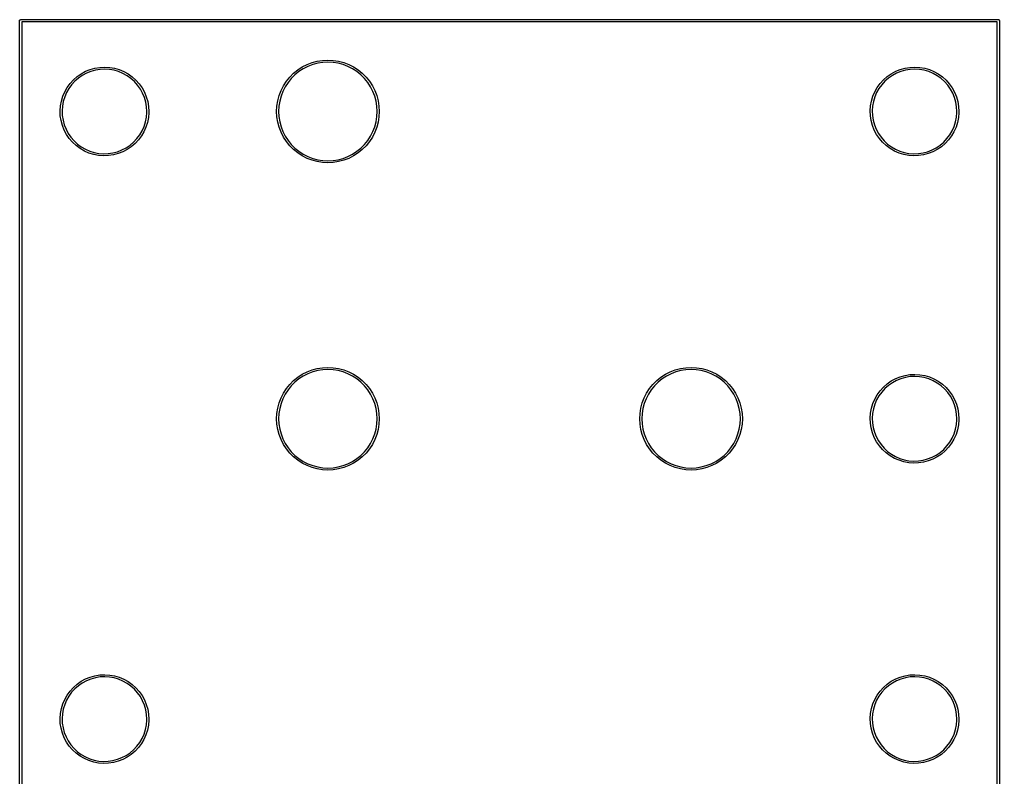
# Model space of a CAD drawing. Extents: x 0 to 70, y -100 to 0.
# Drawn here: x -0.1 to 70.1, y -54.2 to 0.1 of the extents above; entities that cross this region are included whole.
import ezdxf

# ---------------------------------------------------------------- set-up
doc = ezdxf.new("R2010")
doc.units = 0
doc.layers.add('BLACK', color=7, linetype='CONTINUOUS')

msp = doc.modelspace()

# ---------------------------------------------------------------- linework, layer by layer
at = {"layer": 'BLACK', "linetype": 'CONTINUOUS'}
for p, q in [((-0.075, 0), (-0.07328, 0.00974)), ((-0.075, -100), (-0.075, 0)), ((-0.07386, 0.01302), (-0.07219, 0.01591)), ((-0.07328, 0.00974), (-0.07386, 0.01302)), ((-0.07219, 0.01591), (-0.07048, 0.02565)), ((-0.07048, 0.02565), (-0.05795, 0.04058)), ((-0.05795, 0.04058), (-0.04821, 0.05745)), ((-0.04821, 0.05745), (-0.04185, 0.05977)), ((-0.04185, 0.05977), (-0.0375, 0.06495)), ((-0.0375, 0.06495), (-0.01831, 0.06834)), ((-0.01831, 0.06834), (0, 0.075)), ((0, 0.075), (70, 0.075)), ((70, 0.075), (70.0097, 0.07328)), ((70.0097, 0.07328), (70.013, 0.07386)), ((70.013, 0.07386), (70.0159, 0.07219)), ((70.0159, 0.07219), (70.0257, 0.07048)), ((70.0257, 0.07048), (70.0406, 0.05795)), ((70.0406, 0.05795), (70.0575, 0.04821)), ((70.0575, 0.04821), (70.0598, 0.04185)), ((70.0598, 0.04185), (70.065, 0.0375)), ((70.065, 0.0375), (70.0683, 0.01831)), ((70.0683, 0.01831), (70.075, 0)), ((70.075, 0), (70.075, -100)), ((0.075, -0.075), (0.075, -99.925)), ((69.925, -0.075), (0.075, -0.075)), ((69.925, -99.925), (69.925, -0.075)), ((4.64815, -3.62717), (4.97681, -3.49439)), ((4.97681, -3.49439), (5.31821, -3.39907)), ((5.31821, -3.39907), (5.66812, -3.34239)), ((5.6833, -3.48683), (5.3494, -3.54091)), ((5.66812, -3.34239), (6.02217, -3.32508)), ((6.02115, -3.47031), (5.6833, -3.48683)), ((6.35874, -3.49155), (6.02115, -3.47031)), ((6.02217, -3.32508), (6.37593, -3.34733)), ((6.69185, -3.55028), (6.35874, -3.49155)), ((6.37593, -3.34733), (6.72501, -3.40889)), ((6.72501, -3.40889), (7.06506, -3.50897)), ((19.8399, -3.52686), (20.1625, -3.31736)), ((20.2351, -3.44307), (19.9252, -3.6443)), ((20.1625, -3.31736), (20.5052, -3.14272)), ((20.5643, -3.27533), (20.2351, -3.44307)), ((20.5052, -3.14272), (20.8644, -3.00487)), ((20.9092, -3.14292), (20.5643, -3.27533)), ((20.8644, -3.00487), (21.2359, -2.90531)), ((21.2661, -3.0473), (20.9092, -3.14292)), ((21.2359, -2.90531), (21.6159, -2.84513)), ((21.631, -2.9895), (21.2661, -3.0473)), ((21.6159, -2.84513), (22, -2.825)), ((22, -2.97016), (21.631, -2.9895)), ((22, -2.825), (22.3841, -2.84513)), ((22.369, -2.9895), (22, -2.97016)), ((22.7339, -3.0473), (22.369, -2.9895)), ((22.3841, -2.84513), (22.7641, -2.90531)), ((23.0908, -3.14292), (22.7339, -3.0473)), ((22.7641, -2.90531), (23.1356, -3.00487)), ((23.4357, -3.27533), (23.0908, -3.14292)), ((23.1356, -3.00487), (23.4948, -3.14272)), ((23.7649, -3.44307), (23.4357, -3.27533)), ((23.4948, -3.14272), (23.8375, -3.31736)), ((24.0748, -3.6443), (23.7649, -3.44307)), ((23.8375, -3.31736), (24.1601, -3.52686)), ((62.6482, -3.62717), (62.9768, -3.49439)), ((62.9768, -3.49439), (63.3182, -3.39907)), ((63.3182, -3.39907), (63.6681, -3.34239)), ((63.6833, -3.48683), (63.3494, -3.54091)), ((63.6681, -3.34239), (64.0222, -3.32508)), ((64.0212, -3.47031), (63.6833, -3.48683)), ((64.3587, -3.49155), (64.0212, -3.47031)), ((64.0222, -3.32508), (64.3759, -3.34733)), ((64.6919, -3.55028), (64.3587, -3.49155)), ((64.3759, -3.34733), (64.725, -3.40889)), ((64.725, -3.40889), (65.0651, -3.50897)), ((3.77857, -4.23155), (4.04528, -3.99807)), ((4.13469, -4.11251), (3.88018, -4.33531)), ((4.04528, -3.99807), (4.33634, -3.79577)), ((4.41244, -3.91947), (4.13469, -4.11251)), ((4.33634, -3.79577), (4.64815, -3.62717)), ((4.70999, -3.75859), (4.41244, -3.91947)), ((5.02361, -3.63187), (4.70999, -3.75859)), ((5.3494, -3.54091), (5.02361, -3.63187)), ((7.01634, -3.64579), (6.69185, -3.55028)), ((7.32816, -3.77686), (7.01634, -3.64579)), ((7.06506, -3.50897), (7.39183, -3.64633)), ((7.62343, -3.94188), (7.32816, -3.77686)), ((7.39183, -3.64633), (7.70125, -3.81926)), ((7.89846, -4.13879), (7.62343, -3.94188)), ((7.70125, -3.81926), (7.98947, -4.0256)), ((8.14983, -4.36512), (7.89846, -4.13879)), ((7.98947, -4.0256), (8.25289, -4.26279)), ((19.0269, -4.33989), (19.2689, -4.04094)), ((19.3768, -4.13808), (19.1443, -4.42521)), ((19.2689, -4.04094), (19.5409, -3.76894)), ((19.6381, -3.87682), (19.3768, -4.13808)), ((19.5409, -3.76894), (19.8399, -3.52686)), ((19.9252, -3.6443), (19.6381, -3.87682)), ((24.3619, -3.87682), (24.0748, -3.6443)), ((24.1601, -3.52686), (24.4591, -3.76894)), ((24.6232, -4.13808), (24.3619, -3.87682)), ((24.4591, -3.76894), (24.7311, -4.04094)), ((24.8557, -4.42521), (24.6232, -4.13808)), ((24.7311, -4.04094), (24.9731, -4.33989)), ((61.7786, -4.23155), (62.0453, -3.99807)), ((62.1347, -4.11251), (61.8802, -4.33531)), ((62.0453, -3.99807), (62.3363, -3.79577)), ((62.4124, -3.91947), (62.1347, -4.11251)), ((62.3363, -3.79577), (62.6482, -3.62717)), ((62.71, -3.75859), (62.4124, -3.91947)), ((63.0236, -3.63187), (62.71, -3.75859)), ((63.3494, -3.54091), (63.0236, -3.63187)), ((65.0163, -3.64579), (64.6919, -3.55028)), ((65.3282, -3.77686), (65.0163, -3.64579)), ((65.0651, -3.50897), (65.3918, -3.64633)), ((65.6234, -3.94188), (65.3282, -3.77686)), ((65.3918, -3.64633), (65.7013, -3.81926)), ((65.8985, -4.13879), (65.6234, -3.94188)), ((65.7013, -3.81926), (65.9895, -4.0256)), ((66.1498, -4.36512), (65.8985, -4.13879)), ((65.9895, -4.0256), (66.2529, -4.26279)), ((3.15611, -5.08828), (3.3312, -4.78008)), ((3.45328, -4.85875), (3.2862, -5.15286)), ((3.3312, -4.78008), (3.53955, -4.49331)), ((3.6521, -4.5851), (3.45328, -4.85875)), ((3.53955, -4.49331), (3.77857, -4.23155)), ((3.88018, -4.33531), (3.6521, -4.5851)), ((8.37441, -4.61807), (8.14983, -4.36512)), ((8.25289, -4.26279), (8.48823, -4.52786)), ((8.56939, -4.89447), (8.37441, -4.61807)), ((8.48823, -4.52786), (8.69255, -4.81751)), ((8.73234, -5.19088), (8.56939, -4.89447)), ((8.69255, -4.81751), (8.86332, -5.12813)), ((18.6427, -5.00524), (18.8174, -4.6625)), ((18.9431, -4.73508), (18.7753, -5.06429)), ((18.8174, -4.6625), (19.0269, -4.33989)), ((19.1443, -4.42521), (18.9431, -4.73508)), ((25.0569, -4.73508), (24.8557, -4.42521)), ((24.9731, -4.33989), (25.1826, -4.6625)), ((25.2247, -5.06429), (25.0569, -4.73508)), ((25.1826, -4.6625), (25.3573, -5.00524)), ((61.1561, -5.08828), (61.3312, -4.78008)), ((61.4533, -4.85875), (61.2862, -5.15286)), ((61.3312, -4.78008), (61.5396, -4.49331)), ((61.6521, -4.5851), (61.4533, -4.85875)), ((61.5396, -4.49331), (61.7786, -4.23155)), ((61.8802, -4.33531), (61.6521, -4.5851)), ((66.3744, -4.61807), (66.1498, -4.36512)), ((66.2529, -4.26279), (66.4882, -4.52786)), ((66.5694, -4.89447), (66.3744, -4.61807)), ((66.4882, -4.52786), (66.6926, -4.81751)), ((66.7323, -5.19088), (66.5694, -4.89447)), ((66.6926, -4.81751), (66.8633, -5.12813)), ((2.91402, -5.75342), (3.01648, -5.41409)), ((3.01648, -5.41409), (3.15611, -5.08828)), ((3.15295, -5.46376), (3.05519, -5.78757)), ((3.2862, -5.15286), (3.15295, -5.46376)), ((8.86124, -5.50361), (8.73234, -5.19088)), ((8.95447, -5.82876), (8.86124, -5.50361)), ((8.86332, -5.12813), (8.9984, -5.45585)), ((8.9984, -5.45585), (9.0961, -5.79658)), ((18.4053, -5.73592), (18.5049, -5.36436)), ((18.5049, -5.36436), (18.6427, -5.00524)), ((18.6429, -5.40922), (18.5473, -5.7661)), ((18.7753, -5.06429), (18.6429, -5.40922)), ((25.3571, -5.40922), (25.2247, -5.06429)), ((25.4527, -5.7661), (25.3571, -5.40922)), ((25.3573, -5.00524), (25.4951, -5.36436)), ((25.4951, -5.36436), (25.5947, -5.73592)), ((60.914, -5.75342), (61.0165, -5.41409)), ((61.0165, -5.41409), (61.1561, -5.08828)), ((61.153, -5.46376), (61.0552, -5.78757)), ((61.2862, -5.15286), (61.153, -5.46376)), ((66.8612, -5.50361), (66.7323, -5.19088)), ((66.9545, -5.82876), (66.8612, -5.50361)), ((66.8633, -5.12813), (66.9984, -5.45585)), ((66.9984, -5.45585), (67.0961, -5.79658)), ((2.82531, -6.45567), (2.85004, -6.10207)), ((2.85004, -6.10207), (2.91402, -5.75342)), ((2.99412, -6.12027), (2.97053, -6.4577)), ((3.05519, -5.78757), (2.99412, -6.12027)), ((9.01088, -6.16227), (8.95447, -5.82876)), ((9.02977, -6.5), (9.01088, -6.16227)), ((9.0961, -5.79658), (9.15521, -6.14609)), ((9.15521, -6.14609), (9.175, -6.5)), ((18.325, -6.5), (18.3451, -6.11586)), ((18.3451, -6.11586), (18.4053, -5.73592)), ((18.4895, -6.13103), (18.4702, -6.5)), ((18.5473, -5.7661), (18.4895, -6.13103)), ((25.5105, -6.13103), (25.4527, -5.7661)), ((25.5298, -6.5), (25.5105, -6.13103)), ((25.5947, -5.73592), (25.6549, -6.11586)), ((25.6549, -6.11586), (25.675, -6.5)), ((60.8253, -6.45567), (60.85, -6.10207)), ((60.85, -6.10207), (60.914, -5.75342)), ((60.9941, -6.12027), (60.9705, -6.4577)), ((61.0552, -5.78757), (60.9941, -6.12027)), ((67.0109, -6.16227), (66.9545, -5.82876)), ((67.0298, -6.5), (67.0109, -6.16227)), ((67.0961, -5.79658), (67.1552, -6.14609)), ((67.1552, -6.14609), (67.175, -6.5)), ((2.82539, -6.4577), (2.82531, -6.45567)), ((2.84015, -6.80983), (2.82539, -6.4577)), ((2.89438, -7.16012), (2.84015, -6.80983)), ((2.97053, -6.4577), (2.98469, -6.79565)), ((2.98469, -6.79565), (3.03644, -7.12992)), ((8.93458, -7.25347), (9.00028, -6.92166)), ((9.00028, -6.92166), (9.02858, -6.5846)), ((9.02858, -6.5846), (9.02977, -6.5)), ((9.1441, -6.94187), (9.07525, -7.28959)), ((9.17376, -6.58865), (9.1441, -6.94187)), ((9.175, -6.5), (9.17376, -6.58865)), ((18.3451, -6.88414), (18.325, -6.5)), ((18.4053, -7.26408), (18.3451, -6.88414)), ((18.4702, -6.5), (18.4895, -6.86897)), ((18.4895, -6.86897), (18.5473, -7.23389)), ((25.4527, -7.23389), (25.5105, -6.86897)), ((25.5105, -6.86897), (25.5298, -6.5)), ((25.6549, -6.88414), (25.5947, -7.26408)), ((25.675, -6.5), (25.6549, -6.88414)), ((60.8254, -6.4577), (60.8253, -6.45567)), ((60.8402, -6.80983), (60.8254, -6.4577)), ((60.8944, -7.16012), (60.8402, -6.80983)), ((60.9705, -6.4577), (60.9847, -6.79565)), ((60.9847, -6.79565), (61.0364, -7.12992)), ((66.9346, -7.25347), (67.0003, -6.92166)), ((67.0003, -6.92166), (67.0286, -6.5846)), ((67.0286, -6.5846), (67.0298, -6.5)), ((67.1441, -6.94187), (67.0753, -7.28959)), ((67.1738, -6.58865), (67.1441, -6.94187)), ((67.175, -6.5), (67.1738, -6.58865)), ((2.98732, -7.50219), (2.89438, -7.16012)), ((3.11781, -7.83176), (2.98732, -7.50219)), ((3.03644, -7.12992), (3.12513, -7.45634)), ((3.12513, -7.45634), (3.24965, -7.77084)), ((8.69472, -7.8849), (8.8323, -7.57589)), ((8.96807, -7.62746), (8.8239, -7.95129)), ((8.8323, -7.57589), (8.93458, -7.25347)), ((9.07525, -7.28959), (8.96807, -7.62746)), ((18.5049, -7.63564), (18.4053, -7.26408)), ((18.6427, -7.99476), (18.5049, -7.63564)), ((18.5473, -7.23389), (18.6429, -7.59078)), ((18.6429, -7.59078), (18.7753, -7.93571)), ((25.2247, -7.93571), (25.3571, -7.59078)), ((25.3571, -7.59078), (25.4527, -7.23389)), ((25.4951, -7.63564), (25.3573, -7.99476)), ((25.5947, -7.26408), (25.4951, -7.63564)), ((60.9873, -7.50219), (60.8944, -7.16012)), ((61.1178, -7.83176), (60.9873, -7.50219)), ((61.0364, -7.12992), (61.1251, -7.45634)), ((61.1251, -7.45634), (61.2496, -7.77084)), ((66.6947, -7.8849), (66.8323, -7.57589)), ((66.9681, -7.62746), (66.8239, -7.95129)), ((66.8323, -7.57589), (66.9346, -7.25347)), ((67.0753, -7.28959), (66.9681, -7.62746)), ((3.28422, -8.14474), (3.11781, -7.83176)), ((3.24965, -7.77084), (3.40845, -8.0695)), ((3.48448, -8.43721), (3.28422, -8.14474)), ((3.40845, -8.0695), (3.59955, -8.3486)), ((3.59955, -8.3486), (3.82057, -8.60465)), ((8.32094, -8.4475), (8.52356, -8.17665)), ((8.64452, -8.25702), (8.43219, -8.54085)), ((8.52356, -8.17665), (8.69472, -7.8849)), ((8.8239, -7.95129), (8.64452, -8.25702)), ((18.8174, -8.3375), (18.6427, -7.99476)), ((18.7753, -7.93571), (18.9431, -8.26492)), ((19.0269, -8.66011), (18.8174, -8.3375)), ((18.9431, -8.26492), (19.1443, -8.57479)), ((24.8557, -8.57479), (25.0569, -8.26492)), ((25.1826, -8.3375), (24.9731, -8.66011)), ((25.0569, -8.26492), (25.2247, -7.93571)), ((25.3573, -7.99476), (25.1826, -8.3375)), ((61.2842, -8.14474), (61.1178, -7.83176)), ((61.2496, -7.77084), (61.4084, -8.0695)), ((61.4845, -8.43721), (61.2842, -8.14474)), ((61.4084, -8.0695), (61.5995, -8.3486)), ((61.5995, -8.3486), (61.8206, -8.60465)), ((66.3209, -8.4475), (66.5236, -8.17665)), ((66.6445, -8.25702), (66.4322, -8.54085)), ((66.5236, -8.17665), (66.6947, -7.8849)), ((66.8239, -7.95129), (66.6445, -8.25702)), ((3.7161, -8.70554), (3.48448, -8.43721)), ((3.97618, -8.94638), (3.7161, -8.70554)), ((3.82057, -8.60465), (4.06875, -8.83447)), ((4.26149, -9.15673), (3.97618, -8.94638)), ((4.06875, -8.83447), (4.34101, -9.0352)), ((4.34101, -9.0352), (4.63395, -9.20433)), ((7.25161, -9.25916), (7.55137, -9.10245)), ((7.55137, -9.10245), (7.83179, -8.9133)), ((7.9196, -9.02898), (7.62574, -9.2272)), ((7.83179, -8.9133), (8.08939, -8.69407)), ((8.18954, -8.79925), (7.9196, -9.02898)), ((8.08939, -8.69407), (8.32094, -8.4475)), ((8.43219, -8.54085), (8.18954, -8.79925)), ((19.2689, -8.95905), (19.0269, -8.66011)), ((19.1443, -8.57479), (19.3768, -8.86192)), ((19.5409, -9.23106), (19.2689, -8.95905)), ((19.3768, -8.86192), (19.6381, -9.12318)), ((24.3619, -9.12318), (24.6232, -8.86192)), ((24.7311, -8.95905), (24.4591, -9.23106)), ((24.6232, -8.86192), (24.8557, -8.57479)), ((24.9731, -8.66011), (24.7311, -8.95905)), ((61.7161, -8.70554), (61.4845, -8.43721)), ((61.9762, -8.94638), (61.7161, -8.70554)), ((61.8206, -8.60465), (62.0688, -8.83447)), ((62.2615, -9.15673), (61.9762, -8.94638)), ((62.0688, -8.83447), (62.341, -9.0352)), ((62.341, -9.0352), (62.6339, -9.20433)), ((65.2516, -9.25916), (65.5514, -9.10245)), ((65.5514, -9.10245), (65.8318, -8.9133)), ((65.9196, -9.02898), (65.6257, -9.2272)), ((65.8318, -8.9133), (66.0894, -8.69407)), ((66.1895, -8.79925), (65.9196, -9.02898)), ((66.0894, -8.69407), (66.3209, -8.4475)), ((66.4322, -8.54085), (66.1895, -8.79925)), ((4.56846, -9.33396), (4.26149, -9.15673)), ((4.89328, -9.47587), (4.56846, -9.33396)), ((4.63395, -9.20433), (4.94391, -9.33974)), ((5.2319, -9.58069), (4.89328, -9.47587)), ((4.94391, -9.33974), (5.26703, -9.43977)), ((5.58009, -9.64711), (5.2319, -9.58069)), ((5.26703, -9.43977), (5.59929, -9.50315)), ((5.93351, -9.6743), (5.58009, -9.64711)), ((5.59929, -9.50315), (5.93655, -9.5291)), ((6.28776, -9.66193), (5.93351, -9.6743)), ((5.93655, -9.5291), (6.2746, -9.5173)), ((6.2746, -9.5173), (6.60922, -9.46788)), ((6.63842, -9.61015), (6.28776, -9.66193)), ((6.60922, -9.46788), (6.93625, -9.38148)), ((6.98113, -9.5196), (6.63842, -9.61015)), ((6.93625, -9.38148), (7.25161, -9.25916)), ((7.31161, -9.39142), (6.98113, -9.5196)), ((7.62574, -9.2272), (7.31161, -9.39142)), ((19.8399, -9.47314), (19.5409, -9.23106)), ((19.6381, -9.12318), (19.9252, -9.3557)), ((20.1625, -9.68264), (19.8399, -9.47314)), ((19.9252, -9.3557), (20.2351, -9.55693)), ((20.5052, -9.85728), (20.1625, -9.68264)), ((20.2351, -9.55693), (20.5643, -9.72467)), ((20.5643, -9.72467), (20.9092, -9.85708)), ((23.0908, -9.85708), (23.4357, -9.72467)), ((23.4357, -9.72467), (23.7649, -9.55693)), ((23.8375, -9.68264), (23.4948, -9.85728)), ((23.7649, -9.55693), (24.0748, -9.3557)), ((24.1601, -9.47314), (23.8375, -9.68264)), ((24.0748, -9.3557), (24.3619, -9.12318)), ((24.4591, -9.23106), (24.1601, -9.47314)), ((62.5685, -9.33396), (62.2615, -9.15673)), ((62.8933, -9.47587), (62.5685, -9.33396)), ((62.6339, -9.20433), (62.9439, -9.33974)), ((63.2319, -9.58069), (62.8933, -9.47587)), ((62.9439, -9.33974), (63.267, -9.43977)), ((63.5801, -9.64711), (63.2319, -9.58069)), ((63.267, -9.43977), (63.5993, -9.50315)), ((63.9335, -9.6743), (63.5801, -9.64711)), ((63.5993, -9.50315), (63.9365, -9.5291)), ((64.2878, -9.66193), (63.9335, -9.6743)), ((63.9365, -9.5291), (64.2746, -9.5173)), ((64.2746, -9.5173), (64.6092, -9.46788)), ((64.6384, -9.61015), (64.2878, -9.66193)), ((64.6092, -9.46788), (64.9362, -9.38148)), ((64.9811, -9.5196), (64.6384, -9.61015)), ((64.9362, -9.38148), (65.2516, -9.25916)), ((65.3116, -9.39142), (64.9811, -9.5196)), ((65.6257, -9.2272), (65.3116, -9.39142)), ((20.8644, -9.99513), (20.5052, -9.85728)), ((21.2359, -10.0947), (20.8644, -9.99513)), ((20.9092, -9.85708), (21.2661, -9.9527)), ((21.6159, -10.1549), (21.2359, -10.0947)), ((21.2661, -9.9527), (21.631, -10.0105)), ((22, -10.175), (21.6159, -10.1549)), ((21.631, -10.0105), (22, -10.0298)), ((22, -10.0298), (22.369, -10.0105)), ((22.3841, -10.1549), (22, -10.175)), ((22.369, -10.0105), (22.7339, -9.9527)), ((22.7641, -10.0947), (22.3841, -10.1549)), ((22.7339, -9.9527), (23.0908, -9.85708)), ((23.1356, -9.99513), (22.7641, -10.0947)), ((23.4948, -9.85728), (23.1356, -9.99513)), ((20.1625, -25.3174), (20.5052, -25.1427)), ((20.5052, -25.1427), (20.8644, -25.0049)), ((20.9092, -25.1429), (20.5643, -25.2753)), ((20.8644, -25.0049), (21.2359, -24.9053)), ((21.2661, -25.0473), (20.9092, -25.1429)), ((21.2359, -24.9053), (21.6159, -24.8451)), ((21.631, -24.9895), (21.2661, -25.0473)), ((21.6159, -24.8451), (22, -24.825)), ((22, -24.9702), (21.631, -24.9895)), ((22, -24.825), (22.3841, -24.8451)), ((22.369, -24.9895), (22, -24.9702)), ((22.7339, -25.0473), (22.369, -24.9895)), ((22.3841, -24.8451), (22.7641, -24.9053)), ((23.0908, -25.1429), (22.7339, -25.0473)), ((22.7641, -24.9053), (23.1356, -25.0049)), ((23.4357, -25.2753), (23.0908, -25.1429)), ((23.1356, -25.0049), (23.4948, -25.1427)), ((23.4948, -25.1427), (23.8375, -25.3174)), ((46.1625, -25.3174), (46.5052, -25.1427)), ((46.5052, -25.1427), (46.8644, -25.0049)), ((46.9092, -25.1429), (46.5643, -25.2753)), ((46.8644, -25.0049), (47.2359, -24.9053)), ((47.2661, -25.0473), (46.9092, -25.1429)), ((47.2359, -24.9053), (47.6159, -24.8451)), ((47.631, -24.9895), (47.2661, -25.0473)), ((47.6159, -24.8451), (48, -24.825)), ((48, -24.9702), (47.631, -24.9895)), ((48, -24.825), (48.3841, -24.8451)), ((48.369, -24.9895), (48, -24.9702)), ((48.7339, -25.0473), (48.369, -24.9895)), ((48.3841, -24.8451), (48.7641, -24.9053)), ((49.0908, -25.1429), (48.7339, -25.0473)), ((48.7641, -24.9053), (49.1356, -25.0049)), ((49.4357, -25.2753), (49.0908, -25.1429)), ((49.1356, -25.0049), (49.4948, -25.1427)), ((49.4948, -25.1427), (49.8375, -25.3174)), ((19.2689, -26.0409), (19.5409, -25.7689)), ((19.6381, -25.8768), (19.3768, -26.1381)), ((19.5409, -25.7689), (19.8399, -25.5269)), ((19.9252, -25.6443), (19.6381, -25.8768)), ((19.8399, -25.5269), (20.1625, -25.3174)), ((20.2351, -25.4431), (19.9252, -25.6443)), ((20.5643, -25.2753), (20.2351, -25.4431)), ((23.7649, -25.4431), (23.4357, -25.2753)), ((24.0748, -25.6443), (23.7649, -25.4431)), ((23.8375, -25.3174), (24.1601, -25.5269)), ((24.3619, -25.8768), (24.0748, -25.6443)), ((24.1601, -25.5269), (24.4591, -25.7689)), ((24.6232, -26.1381), (24.3619, -25.8768)), ((24.4591, -25.7689), (24.7311, -26.0409)), ((45.2689, -26.0409), (45.5409, -25.7689)), ((45.6381, -25.8768), (45.3768, -26.1381)), ((45.5409, -25.7689), (45.8399, -25.5269)), ((45.9252, -25.6443), (45.6381, -25.8768)), ((45.8399, -25.5269), (46.1625, -25.3174)), ((46.2351, -25.4431), (45.9252, -25.6443)), ((46.5643, -25.2753), (46.2351, -25.4431)), ((49.7649, -25.4431), (49.4357, -25.2753)), ((50.0748, -25.6443), (49.7649, -25.4431)), ((49.8375, -25.3174), (50.1601, -25.5269)), ((50.3619, -25.8768), (50.0748, -25.6443)), ((50.1601, -25.5269), (50.4591, -25.7689)), ((50.6232, -26.1381), (50.3619, -25.8768)), ((50.4591, -25.7689), (50.7311, -26.0409)), ((62.0453, -25.9981), (62.3363, -25.7958)), ((62.4124, -25.9195), (62.1347, -26.1125)), ((62.3363, -25.7958), (62.6482, -25.6272)), ((62.71, -25.7586), (62.4124, -25.9195)), ((62.6482, -25.6272), (62.9768, -25.4944)), ((63.0236, -25.6319), (62.71, -25.7586)), ((62.9768, -25.4944), (63.3182, -25.3991)), ((63.3494, -25.5409), (63.0236, -25.6319)), ((63.3182, -25.3991), (63.6681, -25.3424)), ((63.6833, -25.4868), (63.3494, -25.5409)), ((63.6681, -25.3424), (64.0222, -25.3251)), ((64.0212, -25.4703), (63.6833, -25.4868)), ((64.3587, -25.4915), (64.0212, -25.4703)), ((64.0222, -25.3251), (64.3759, -25.3473)), ((64.6919, -25.5503), (64.3587, -25.4915)), ((64.3759, -25.3473), (64.725, -25.4089)), ((65.0163, -25.6458), (64.6919, -25.5503)), ((64.725, -25.4089), (65.0651, -25.509)), ((65.3282, -25.7769), (65.0163, -25.6458)), ((65.0651, -25.509), (65.3918, -25.6463)), ((65.6234, -25.9419), (65.3282, -25.7769)), ((65.3918, -25.6463), (65.7013, -25.8193)), ((65.8985, -26.1388), (65.6234, -25.9419)), ((65.7013, -25.8193), (65.9895, -26.0256)), ((18.8174, -26.6625), (19.0269, -26.3399)), ((19.1443, -26.4252), (18.9431, -26.7351)), ((19.0269, -26.3399), (19.2689, -26.0409)), ((19.3768, -26.1381), (19.1443, -26.4252)), ((24.8557, -26.4252), (24.6232, -26.1381)), ((24.7311, -26.0409), (24.9731, -26.3399)), ((25.0569, -26.7351), (24.8557, -26.4252)), ((24.9731, -26.3399), (25.1826, -26.6625)), ((44.8174, -26.6625), (45.0269, -26.3399)), ((45.1443, -26.4252), (44.9431, -26.7351)), ((45.0269, -26.3399), (45.2689, -26.0409)), ((45.3768, -26.1381), (45.1443, -26.4252)), ((50.8557, -26.4252), (50.6232, -26.1381)), ((50.7311, -26.0409), (50.9731, -26.3399)), ((51.0569, -26.7351), (50.8557, -26.4252)), ((50.9731, -26.3399), (51.1826, -26.6625)), ((61.3312, -26.7801), (61.5396, -26.4933)), ((61.6521, -26.5851), (61.4533, -26.8588)), ((61.5396, -26.4933), (61.7786, -26.2315)), ((61.8802, -26.3353), (61.6521, -26.5851)), ((61.7786, -26.2315), (62.0453, -25.9981)), ((62.1347, -26.1125), (61.8802, -26.3353)), ((66.1498, -26.3651), (65.8985, -26.1388)), ((65.9895, -26.0256), (66.2529, -26.2628)), ((66.3744, -26.6181), (66.1498, -26.3651)), ((66.2529, -26.2628), (66.4882, -26.5279)), ((66.5694, -26.8945), (66.3744, -26.6181)), ((66.4882, -26.5279), (66.6926, -26.8175)), ((18.5049, -27.3644), (18.6427, -27.0052)), ((18.6427, -27.0052), (18.8174, -26.6625)), ((18.7753, -27.0643), (18.6429, -27.4092)), ((18.9431, -26.7351), (18.7753, -27.0643)), ((25.2247, -27.0643), (25.0569, -26.7351)), ((25.1826, -26.6625), (25.3573, -27.0052)), ((25.3571, -27.4092), (25.2247, -27.0643)), ((25.3573, -27.0052), (25.4951, -27.3644)), ((44.5049, -27.3644), (44.6427, -27.0052)), ((44.6427, -27.0052), (44.8174, -26.6625)), ((44.7753, -27.0643), (44.6429, -27.4092)), ((44.9431, -26.7351), (44.7753, -27.0643)), ((51.2247, -27.0643), (51.0569, -26.7351)), ((51.1826, -26.6625), (51.3573, -27.0052)), ((51.3571, -27.4092), (51.2247, -27.0643)), ((51.3573, -27.0052), (51.4951, -27.3644)), ((61.0165, -27.4141), (61.1561, -27.0883)), ((61.2862, -27.1529), (61.153, -27.4638)), ((61.1561, -27.0883), (61.3312, -26.7801)), ((61.4533, -26.8588), (61.2862, -27.1529)), ((66.7323, -27.1909), (66.5694, -26.8945)), ((66.6926, -26.8175), (66.8633, -27.1281)), ((66.8612, -27.5036), (66.7323, -27.1909)), ((66.8633, -27.1281), (66.9984, -27.4558)), ((18.3451, -28.1159), (18.4053, -27.7359)), ((18.4053, -27.7359), (18.5049, -27.3644)), ((18.5473, -27.7661), (18.4895, -28.131)), ((18.6429, -27.4092), (18.5473, -27.7661)), ((25.4527, -27.7661), (25.3571, -27.4092)), ((25.5105, -28.131), (25.4527, -27.7661)), ((25.4951, -27.3644), (25.5947, -27.7359)), ((25.5947, -27.7359), (25.6549, -28.1159)), ((44.3451, -28.1159), (44.4053, -27.7359)), ((44.4053, -27.7359), (44.5049, -27.3644)), ((44.5473, -27.7661), (44.4895, -28.131)), ((44.6429, -27.4092), (44.5473, -27.7661)), ((51.4527, -27.7661), (51.3571, -27.4092)), ((51.5105, -28.131), (51.4527, -27.7661)), ((51.4951, -27.3644), (51.5947, -27.7359)), ((51.5947, -27.7359), (51.6549, -28.1159)), ((60.85, -28.1021), (60.914, -27.7534)), ((60.914, -27.7534), (61.0165, -27.4141)), ((61.0552, -27.7876), (60.9941, -28.1203)), ((61.153, -27.4638), (61.0552, -27.7876)), ((66.9545, -27.8288), (66.8612, -27.5036)), ((67.0109, -28.1623), (66.9545, -27.8288)), ((66.9984, -27.4558), (67.0961, -27.7966)), ((67.0961, -27.7966), (67.1552, -28.1461)), ((18.325, -28.5), (18.3451, -28.1159)), ((18.3451, -28.8841), (18.325, -28.5)), ((18.4895, -28.131), (18.4702, -28.5)), ((18.4702, -28.5), (18.4895, -28.869)), ((25.5298, -28.5), (25.5105, -28.131)), ((25.5105, -28.869), (25.5298, -28.5)), ((25.6549, -28.1159), (25.675, -28.5)), ((25.675, -28.5), (25.6549, -28.8841)), ((44.325, -28.5), (44.3451, -28.1159)), ((44.3451, -28.8841), (44.325, -28.5)), ((44.4895, -28.131), (44.4702, -28.5)), ((44.4702, -28.5), (44.4895, -28.869)), ((51.5298, -28.5), (51.5105, -28.131)), ((51.5105, -28.869), (51.5298, -28.5)), ((51.6549, -28.1159), (51.675, -28.5)), ((51.675, -28.5), (51.6549, -28.8841)), ((60.8253, -28.4557), (60.85, -28.1021)), ((60.8254, -28.4577), (60.8253, -28.4557)), ((60.8402, -28.8098), (60.8254, -28.4577)), ((60.9941, -28.1203), (60.9705, -28.4577)), ((60.9705, -28.4577), (60.9847, -28.7957)), ((67.0003, -28.9217), (67.0286, -28.5846)), ((67.0298, -28.5), (67.0109, -28.1623)), ((67.0286, -28.5846), (67.0298, -28.5)), ((67.1738, -28.5887), (67.1441, -28.9419)), ((67.1552, -28.1461), (67.175, -28.5)), ((67.175, -28.5), (67.1738, -28.5887)), ((18.4053, -29.2641), (18.3451, -28.8841)), ((18.5049, -29.6356), (18.4053, -29.2641)), ((18.4895, -28.869), (18.5473, -29.2339)), ((18.5473, -29.2339), (18.6429, -29.5908)), ((25.3571, -29.5908), (25.4527, -29.2339)), ((25.4527, -29.2339), (25.5105, -28.869)), ((25.5947, -29.2641), (25.4951, -29.6356)), ((25.6549, -28.8841), (25.5947, -29.2641)), ((44.4053, -29.2641), (44.3451, -28.8841)), ((44.5049, -29.6356), (44.4053, -29.2641)), ((44.4895, -28.869), (44.5473, -29.2339)), ((44.5473, -29.2339), (44.6429, -29.5908)), ((51.3571, -29.5908), (51.4527, -29.2339)), ((51.4527, -29.2339), (51.5105, -28.869)), ((51.5947, -29.2641), (51.4951, -29.6356)), ((51.6549, -28.8841), (51.5947, -29.2641)), ((60.8944, -29.1601), (60.8402, -28.8098)), ((60.9873, -29.5022), (60.8944, -29.1601)), ((60.9847, -28.7957), (61.0364, -29.1299)), ((61.0364, -29.1299), (61.1251, -29.4563)), ((61.1251, -29.4563), (61.2496, -29.7708)), ((66.8323, -29.5759), (66.9346, -29.2535)), ((66.9346, -29.2535), (67.0003, -28.9217)), ((67.0753, -29.2896), (66.9681, -29.6275)), ((67.1441, -28.9419), (67.0753, -29.2896)), ((18.6427, -29.9948), (18.5049, -29.6356)), ((18.8174, -30.3375), (18.6427, -29.9948)), ((18.6429, -29.5908), (18.7753, -29.9357)), ((18.7753, -29.9357), (18.9431, -30.2649)), ((25.0569, -30.2649), (25.2247, -29.9357)), ((25.3573, -29.9948), (25.1826, -30.3375)), ((25.2247, -29.9357), (25.3571, -29.5908)), ((25.4951, -29.6356), (25.3573, -29.9948)), ((44.6427, -29.9948), (44.5049, -29.6356)), ((44.8174, -30.3375), (44.6427, -29.9948)), ((44.6429, -29.5908), (44.7753, -29.9357)), ((44.7753, -29.9357), (44.9431, -30.2649)), ((51.0569, -30.2649), (51.2247, -29.9357)), ((51.3573, -29.9948), (51.1826, -30.3375)), ((51.2247, -29.9357), (51.3571, -29.5908)), ((51.4951, -29.6356), (51.3573, -29.9948)), ((61.1178, -29.8318), (60.9873, -29.5022)), ((61.2842, -30.1447), (61.1178, -29.8318)), ((61.2496, -29.7708), (61.4084, -30.0695)), ((61.4845, -30.4372), (61.2842, -30.1447)), ((61.4084, -30.0695), (61.5995, -30.3486)), ((66.5236, -30.1766), (66.6947, -29.8849)), ((66.8239, -29.9513), (66.6445, -30.257)), ((66.6947, -29.8849), (66.8323, -29.5759)), ((66.9681, -29.6275), (66.8239, -29.9513)), ((19.0269, -30.6601), (18.8174, -30.3375)), ((18.9431, -30.2649), (19.1443, -30.5748)), ((19.2689, -30.9591), (19.0269, -30.6601)), ((19.1443, -30.5748), (19.3768, -30.8619)), ((19.3768, -30.8619), (19.6381, -31.1232)), ((24.3619, -31.1232), (24.6232, -30.8619)), ((24.6232, -30.8619), (24.8557, -30.5748)), ((24.9731, -30.6601), (24.7311, -30.9591)), ((24.8557, -30.5748), (25.0569, -30.2649)), ((25.1826, -30.3375), (24.9731, -30.6601)), ((45.0269, -30.6601), (44.8174, -30.3375)), ((44.9431, -30.2649), (45.1443, -30.5748)), ((45.2689, -30.9591), (45.0269, -30.6601)), ((45.1443, -30.5748), (45.3768, -30.8619)), ((45.3768, -30.8619), (45.6381, -31.1232)), ((50.3619, -31.1232), (50.6232, -30.8619)), ((50.6232, -30.8619), (50.8557, -30.5748)), ((50.9731, -30.6601), (50.7311, -30.9591)), ((50.8557, -30.5748), (51.0569, -30.2649)), ((51.1826, -30.3375), (50.9731, -30.6601)), ((61.7161, -30.7055), (61.4845, -30.4372)), ((61.5995, -30.3486), (61.8206, -30.6047)), ((61.9762, -30.9464), (61.7161, -30.7055)), ((61.8206, -30.6047), (62.0688, -30.8345)), ((62.0688, -30.8345), (62.341, -31.0352)), ((65.8318, -30.9133), (66.0894, -30.6941)), ((66.1895, -30.7992), (65.9196, -31.029)), ((66.0894, -30.6941), (66.3209, -30.4475)), ((66.4322, -30.5409), (66.1895, -30.7992)), ((66.3209, -30.4475), (66.5236, -30.1766)), ((66.6445, -30.257), (66.4322, -30.5409)), ((19.5409, -31.2311), (19.2689, -30.9591)), ((19.8399, -31.4731), (19.5409, -31.2311)), ((19.6381, -31.1232), (19.9252, -31.3557)), ((20.1625, -31.6826), (19.8399, -31.4731)), ((19.9252, -31.3557), (20.2351, -31.5569)), ((20.2351, -31.5569), (20.5643, -31.7247)), ((23.4357, -31.7247), (23.7649, -31.5569)), ((23.7649, -31.5569), (24.0748, -31.3557)), ((24.1601, -31.4731), (23.8375, -31.6826)), ((24.0748, -31.3557), (24.3619, -31.1232)), ((24.4591, -31.2311), (24.1601, -31.4731)), ((24.7311, -30.9591), (24.4591, -31.2311)), ((45.5409, -31.2311), (45.2689, -30.9591)), ((45.8399, -31.4731), (45.5409, -31.2311)), ((45.6381, -31.1232), (45.9252, -31.3557)), ((46.1625, -31.6826), (45.8399, -31.4731)), ((45.9252, -31.3557), (46.2351, -31.5569)), ((46.2351, -31.5569), (46.5643, -31.7247)), ((49.4357, -31.7247), (49.7649, -31.5569)), ((49.7649, -31.5569), (50.0748, -31.3557)), ((50.1601, -31.4731), (49.8375, -31.6826)), ((50.0748, -31.3557), (50.3619, -31.1232)), ((50.4591, -31.2311), (50.1601, -31.4731)), ((50.7311, -30.9591), (50.4591, -31.2311)), ((62.2615, -31.1567), (61.9762, -30.9464)), ((62.5685, -31.334), (62.2615, -31.1567)), ((62.341, -31.0352), (62.6339, -31.2043)), ((62.8933, -31.4759), (62.5685, -31.334)), ((62.6339, -31.2043), (62.9439, -31.3397)), ((63.2319, -31.5807), (62.8933, -31.4759)), ((62.9439, -31.3397), (63.267, -31.4398)), ((63.267, -31.4398), (63.5993, -31.5032)), ((63.5993, -31.5032), (63.9365, -31.5291)), ((63.9365, -31.5291), (64.2746, -31.5173)), ((64.2746, -31.5173), (64.6092, -31.4679)), ((64.6092, -31.4679), (64.9362, -31.3815)), ((64.9811, -31.5196), (64.6384, -31.6102)), ((64.9362, -31.3815), (65.2516, -31.2592)), ((65.3116, -31.3914), (64.9811, -31.5196)), ((65.2516, -31.2592), (65.5514, -31.1024)), ((65.6257, -31.2272), (65.3116, -31.3914)), ((65.5514, -31.1024), (65.8318, -30.9133)), ((65.9196, -31.029), (65.6257, -31.2272)), ((20.5052, -31.8573), (20.1625, -31.6826)), ((20.8644, -31.9951), (20.5052, -31.8573)), ((20.5643, -31.7247), (20.9092, -31.8571)), ((21.2359, -32.0947), (20.8644, -31.9951)), ((20.9092, -31.8571), (21.2661, -31.9527)), ((21.6159, -32.1549), (21.2359, -32.0947)), ((21.2661, -31.9527), (21.631, -32.0105)), ((22, -32.175), (21.6159, -32.1549)), ((21.631, -32.0105), (22, -32.0298)), ((22, -32.0298), (22.369, -32.0105)), ((22.3841, -32.1549), (22, -32.175)), ((22.369, -32.0105), (22.7339, -31.9527)), ((22.7641, -32.0947), (22.3841, -32.1549)), ((22.7339, -31.9527), (23.0908, -31.8571)), ((23.1356, -31.9951), (22.7641, -32.0947)), ((23.0908, -31.8571), (23.4357, -31.7247)), ((23.4948, -31.8573), (23.1356, -31.9951)), ((23.8375, -31.6826), (23.4948, -31.8573)), ((46.5052, -31.8573), (46.1625, -31.6826)), ((46.8644, -31.9951), (46.5052, -31.8573)), ((46.5643, -31.7247), (46.9092, -31.8571)), ((47.2359, -32.0947), (46.8644, -31.9951)), ((46.9092, -31.8571), (47.2661, -31.9527)), ((47.6159, -32.1549), (47.2359, -32.0947)), ((47.2661, -31.9527), (47.631, -32.0105)), ((48, -32.175), (47.6159, -32.1549)), ((47.631, -32.0105), (48, -32.0298)), ((48, -32.0298), (48.369, -32.0105)), ((48.3841, -32.1549), (48, -32.175)), ((48.369, -32.0105), (48.7339, -31.9527)), ((48.7641, -32.0947), (48.3841, -32.1549)), ((48.7339, -31.9527), (49.0908, -31.8571)), ((49.1356, -31.9951), (48.7641, -32.0947)), ((49.0908, -31.8571), (49.4357, -31.7247)), ((49.4948, -31.8573), (49.1356, -31.9951)), ((49.8375, -31.6826), (49.4948, -31.8573)), ((63.5801, -31.6471), (63.2319, -31.5807)), ((63.9335, -31.6743), (63.5801, -31.6471)), ((64.2878, -31.6619), (63.9335, -31.6743)), ((64.6384, -31.6102), (64.2878, -31.6619)), ((4.64815, -47.1272), (4.97681, -46.9944)), ((4.97681, -46.9944), (5.31821, -46.8991)), ((5.31821, -46.8991), (5.66812, -46.8424)), ((5.6833, -46.9868), (5.3494, -47.0409)), ((5.66812, -46.8424), (6.02217, -46.8251)), ((6.02115, -46.9703), (5.6833, -46.9868)), ((6.35874, -46.9915), (6.02115, -46.9703)), ((6.02217, -46.8251), (6.37593, -46.8473)), ((6.69185, -47.0503), (6.35874, -46.9915)), ((6.37593, -46.8473), (6.72501, -46.9089)), ((6.72501, -46.9089), (7.06506, -47.009)), ((62.6482, -47.1272), (62.9768, -46.9944)), ((62.9768, -46.9944), (63.3182, -46.8991)), ((63.3182, -46.8991), (63.6681, -46.8424)), ((63.6833, -46.9868), (63.3494, -47.0409)), ((63.6681, -46.8424), (64.0222, -46.8251)), ((64.0212, -46.9703), (63.6833, -46.9868)), ((64.3587, -46.9915), (64.0212, -46.9703)), ((64.0222, -46.8251), (64.3759, -46.8473)), ((64.6919, -47.0503), (64.3587, -46.9915)), ((64.3759, -46.8473), (64.725, -46.9089)), ((64.725, -46.9089), (65.0651, -47.009)), ((3.77857, -47.7315), (4.04528, -47.4981)), ((4.13469, -47.6125), (3.88018, -47.8353)), ((4.04528, -47.4981), (4.33634, -47.2958)), ((4.41244, -47.4195), (4.13469, -47.6125)), ((4.33634, -47.2958), (4.64815, -47.1272)), ((4.70999, -47.2586), (4.41244, -47.4195)), ((5.02361, -47.1319), (4.70999, -47.2586)), ((5.3494, -47.0409), (5.02361, -47.1319)), ((7.01634, -47.1458), (6.69185, -47.0503)), ((7.32816, -47.2769), (7.01634, -47.1458)), ((7.06506, -47.009), (7.39183, -47.1463)), ((7.62343, -47.4419), (7.32816, -47.2769)), ((7.39183, -47.1463), (7.70125, -47.3193)), ((7.89846, -47.6388), (7.62343, -47.4419)), ((7.70125, -47.3193), (7.98947, -47.5256)), ((8.14983, -47.8651), (7.89846, -47.6388)), ((7.98947, -47.5256), (8.25289, -47.7628)), ((61.7786, -47.7315), (62.0453, -47.4981)), ((62.1347, -47.6125), (61.8802, -47.8353)), ((62.0453, -47.4981), (62.3363, -47.2958)), ((62.4124, -47.4195), (62.1347, -47.6125)), ((62.3363, -47.2958), (62.6482, -47.1272)), ((62.71, -47.2586), (62.4124, -47.4195)), ((63.0236, -47.1319), (62.71, -47.2586)), ((63.3494, -47.0409), (63.0236, -47.1319)), ((65.0163, -47.1458), (64.6919, -47.0503)), ((65.3282, -47.2769), (65.0163, -47.1458)), ((65.0651, -47.009), (65.3918, -47.1463)), ((65.6234, -47.4419), (65.3282, -47.2769)), ((65.3918, -47.1463), (65.7013, -47.3193)), ((65.8985, -47.6388), (65.6234, -47.4419)), ((65.7013, -47.3193), (65.9895, -47.5256)), ((66.1498, -47.8651), (65.8985, -47.6388)), ((65.9895, -47.5256), (66.2529, -47.7628)), ((3.15611, -48.5883), (3.3312, -48.2801)), ((3.45328, -48.3588), (3.2862, -48.6529)), ((3.3312, -48.2801), (3.53955, -47.9933)), ((3.6521, -48.0851), (3.45328, -48.3588)), ((3.53955, -47.9933), (3.77857, -47.7315)), ((3.88018, -47.8353), (3.6521, -48.0851)), ((8.37441, -48.1181), (8.14983, -47.8651)), ((8.25289, -47.7628), (8.48823, -48.0279)), ((8.56939, -48.3945), (8.37441, -48.1181)), ((8.48823, -48.0279), (8.69255, -48.3175)), ((8.73234, -48.6909), (8.56939, -48.3945)), ((8.69255, -48.3175), (8.86332, -48.6281)), ((61.1561, -48.5883), (61.3312, -48.2801)), ((61.4533, -48.3588), (61.2862, -48.6529)), ((61.3312, -48.2801), (61.5396, -47.9933)), ((61.6521, -48.0851), (61.4533, -48.3588)), ((61.5396, -47.9933), (61.7786, -47.7315)), ((61.8802, -47.8353), (61.6521, -48.0851)), ((66.3744, -48.1181), (66.1498, -47.8651)), ((66.2529, -47.7628), (66.4882, -48.0279)), ((66.5694, -48.3945), (66.3744, -48.1181)), ((66.4882, -48.0279), (66.6926, -48.3175)), ((66.7323, -48.6909), (66.5694, -48.3945)), ((66.6926, -48.3175), (66.8633, -48.6281)), ((2.91402, -49.2534), (3.01648, -48.9141)), ((3.01648, -48.9141), (3.15611, -48.5883)), ((3.15295, -48.9638), (3.05519, -49.2876)), ((3.2862, -48.6529), (3.15295, -48.9638)), ((8.86124, -49.0036), (8.73234, -48.6909)), ((8.95447, -49.3288), (8.86124, -49.0036)), ((8.86332, -48.6281), (8.9984, -48.9558)), ((8.9984, -48.9558), (9.0961, -49.2966)), ((60.914, -49.2534), (61.0165, -48.9141)), ((61.0165, -48.9141), (61.1561, -48.5883)), ((61.153, -48.9638), (61.0552, -49.2876)), ((61.2862, -48.6529), (61.153, -48.9638)), ((66.8612, -49.0036), (66.7323, -48.6909)), ((66.9545, -49.3288), (66.8612, -49.0036)), ((66.8633, -48.6281), (66.9984, -48.9558)), ((66.9984, -48.9558), (67.0961, -49.2966)), ((2.82531, -49.9557), (2.85004, -49.6021)), ((2.85004, -49.6021), (2.91402, -49.2534)), ((2.99412, -49.6203), (2.97053, -49.9577)), ((3.05519, -49.2876), (2.99412, -49.6203)), ((9.01088, -49.6623), (8.95447, -49.3288)), ((9.02977, -50), (9.01088, -49.6623)), ((9.0961, -49.2966), (9.15521, -49.6461)), ((9.15521, -49.6461), (9.175, -50)), ((60.8253, -49.9557), (60.85, -49.6021)), ((60.85, -49.6021), (60.914, -49.2534)), ((60.9941, -49.6203), (60.9705, -49.9577)), ((61.0552, -49.2876), (60.9941, -49.6203)), ((67.0109, -49.6623), (66.9545, -49.3288)), ((67.0298, -50), (67.0109, -49.6623)), ((67.0961, -49.2966), (67.1552, -49.6461)), ((67.1552, -49.6461), (67.175, -50)), ((2.82539, -49.9577), (2.82531, -49.9557)), ((2.84015, -50.3098), (2.82539, -49.9577)), ((2.89438, -50.6601), (2.84015, -50.3098)), ((2.97053, -49.9577), (2.98469, -50.2957)), ((2.98469, -50.2957), (3.03644, -50.6299)), ((8.93458, -50.7535), (9.00028, -50.4217)), ((9.00028, -50.4217), (9.02858, -50.0846)), ((9.02858, -50.0846), (9.02977, -50)), ((9.1441, -50.4419), (9.07525, -50.7896)), ((9.17376, -50.0887), (9.1441, -50.4419)), ((9.175, -50), (9.17376, -50.0887)), ((60.8254, -49.9577), (60.8253, -49.9557)), ((60.8402, -50.3098), (60.8254, -49.9577)), ((60.8944, -50.6601), (60.8402, -50.3098)), ((60.9705, -49.9577), (60.9847, -50.2957)), ((60.9847, -50.2957), (61.0364, -50.6299)), ((66.9346, -50.7535), (67.0003, -50.4217)), ((67.0003, -50.4217), (67.0286, -50.0846)), ((67.0286, -50.0846), (67.0298, -50)), ((67.1441, -50.4419), (67.0753, -50.7896)), ((67.1738, -50.0887), (67.1441, -50.4419)), ((67.175, -50), (67.1738, -50.0887)), ((2.98732, -51.0022), (2.89438, -50.6601)), ((3.11781, -51.3318), (2.98732, -51.0022)), ((3.03644, -50.6299), (3.12513, -50.9563)), ((3.12513, -50.9563), (3.24965, -51.2708)), ((8.69472, -51.3849), (8.8323, -51.0759)), ((8.96807, -51.1275), (8.8239, -51.4513)), ((8.8323, -51.0759), (8.93458, -50.7535)), ((9.07525, -50.7896), (8.96807, -51.1275)), ((60.9873, -51.0022), (60.8944, -50.6601)), ((61.1178, -51.3318), (60.9873, -51.0022)), ((61.0364, -50.6299), (61.1251, -50.9563)), ((61.1251, -50.9563), (61.2496, -51.2708)), ((66.6947, -51.3849), (66.8323, -51.0759)), ((66.9681, -51.1275), (66.8239, -51.4513)), ((66.8323, -51.0759), (66.9346, -50.7535)), ((67.0753, -50.7896), (66.9681, -51.1275)), ((3.28422, -51.6447), (3.11781, -51.3318)), ((3.24965, -51.2708), (3.40845, -51.5695)), ((3.48448, -51.9372), (3.28422, -51.6447)), ((3.40845, -51.5695), (3.59955, -51.8486)), ((3.59955, -51.8486), (3.82057, -52.1047)), ((8.32094, -51.9475), (8.52356, -51.6766)), ((8.64452, -51.757), (8.43219, -52.0409)), ((8.52356, -51.6766), (8.69472, -51.3849)), ((8.8239, -51.4513), (8.64452, -51.757)), ((61.2842, -51.6447), (61.1178, -51.3318)), ((61.2496, -51.2708), (61.4084, -51.5695)), ((61.4845, -51.9372), (61.2842, -51.6447)), ((61.4084, -51.5695), (61.5995, -51.8486)), ((61.5995, -51.8486), (61.8206, -52.1047)), ((66.3209, -51.9475), (66.5236, -51.6766)), ((66.6445, -51.757), (66.4322, -52.0409)), ((66.5236, -51.6766), (66.6947, -51.3849)), ((66.8239, -51.4513), (66.6445, -51.757)), ((3.7161, -52.2055), (3.48448, -51.9372)), ((3.97618, -52.4464), (3.7161, -52.2055)), ((3.82057, -52.1047), (4.06875, -52.3345)), ((4.26149, -52.6567), (3.97618, -52.4464)), ((4.06875, -52.3345), (4.34101, -52.5352)), ((4.34101, -52.5352), (4.63395, -52.7043)), ((7.25161, -52.7592), (7.55137, -52.6024)), ((7.55137, -52.6024), (7.83179, -52.4133)), ((7.9196, -52.529), (7.62574, -52.7272)), ((7.83179, -52.4133), (8.08939, -52.1941)), ((8.18954, -52.2992), (7.9196, -52.529)), ((8.08939, -52.1941), (8.32094, -51.9475)), ((8.43219, -52.0409), (8.18954, -52.2992)), ((61.7161, -52.2055), (61.4845, -51.9372)), ((61.9762, -52.4464), (61.7161, -52.2055)), ((61.8206, -52.1047), (62.0688, -52.3345)), ((62.2615, -52.6567), (61.9762, -52.4464)), ((62.0688, -52.3345), (62.341, -52.5352)), ((62.341, -52.5352), (62.6339, -52.7043)), ((65.2516, -52.7592), (65.5514, -52.6024)), ((65.5514, -52.6024), (65.8318, -52.4133)), ((65.9196, -52.529), (65.6257, -52.7272)), ((65.8318, -52.4133), (66.0894, -52.1941)), ((66.1895, -52.2992), (65.9196, -52.529)), ((66.0894, -52.1941), (66.3209, -51.9475)), ((66.4322, -52.0409), (66.1895, -52.2992)), ((4.56846, -52.834), (4.26149, -52.6567)), ((4.89328, -52.9759), (4.56846, -52.834)), ((4.63395, -52.7043), (4.94391, -52.8397)), ((5.2319, -53.0807), (4.89328, -52.9759)), ((4.94391, -52.8397), (5.26703, -52.9398)), ((5.58009, -53.1471), (5.2319, -53.0807)), ((5.26703, -52.9398), (5.59929, -53.0032)), ((5.93351, -53.1743), (5.58009, -53.1471)), ((5.59929, -53.0032), (5.93655, -53.0291)), ((6.28776, -53.1619), (5.93351, -53.1743)), ((5.93655, -53.0291), (6.2746, -53.0173)), ((6.2746, -53.0173), (6.60922, -52.9679)), ((6.63842, -53.1102), (6.28776, -53.1619)), ((6.60922, -52.9679), (6.93625, -52.8815)), ((6.98113, -53.0196), (6.63842, -53.1102)), ((6.93625, -52.8815), (7.25161, -52.7592)), ((7.31161, -52.8914), (6.98113, -53.0196)), ((7.62574, -52.7272), (7.31161, -52.8914)), ((62.5685, -52.834), (62.2615, -52.6567)), ((62.8933, -52.9759), (62.5685, -52.834)), ((62.6339, -52.7043), (62.9439, -52.8397)), ((63.2319, -53.0807), (62.8933, -52.9759)), ((62.9439, -52.8397), (63.267, -52.9398)), ((63.5801, -53.1471), (63.2319, -53.0807)), ((63.267, -52.9398), (63.5993, -53.0032)), ((63.9335, -53.1743), (63.5801, -53.1471)), ((63.5993, -53.0032), (63.9365, -53.0291)), ((64.2878, -53.1619), (63.9335, -53.1743)), ((63.9365, -53.0291), (64.2746, -53.0173)), ((64.2746, -53.0173), (64.6092, -52.9679)), ((64.6384, -53.1102), (64.2878, -53.1619)), ((64.6092, -52.9679), (64.9362, -52.8815)), ((64.9811, -53.0196), (64.6384, -53.1102)), ((64.9362, -52.8815), (65.2516, -52.7592)), ((65.3116, -52.8914), (64.9811, -53.0196)), ((65.6257, -52.7272), (65.3116, -52.8914))]:
    msp.add_line(p, q, dxfattribs=at)

doc.saveas('drawing.dxf')
